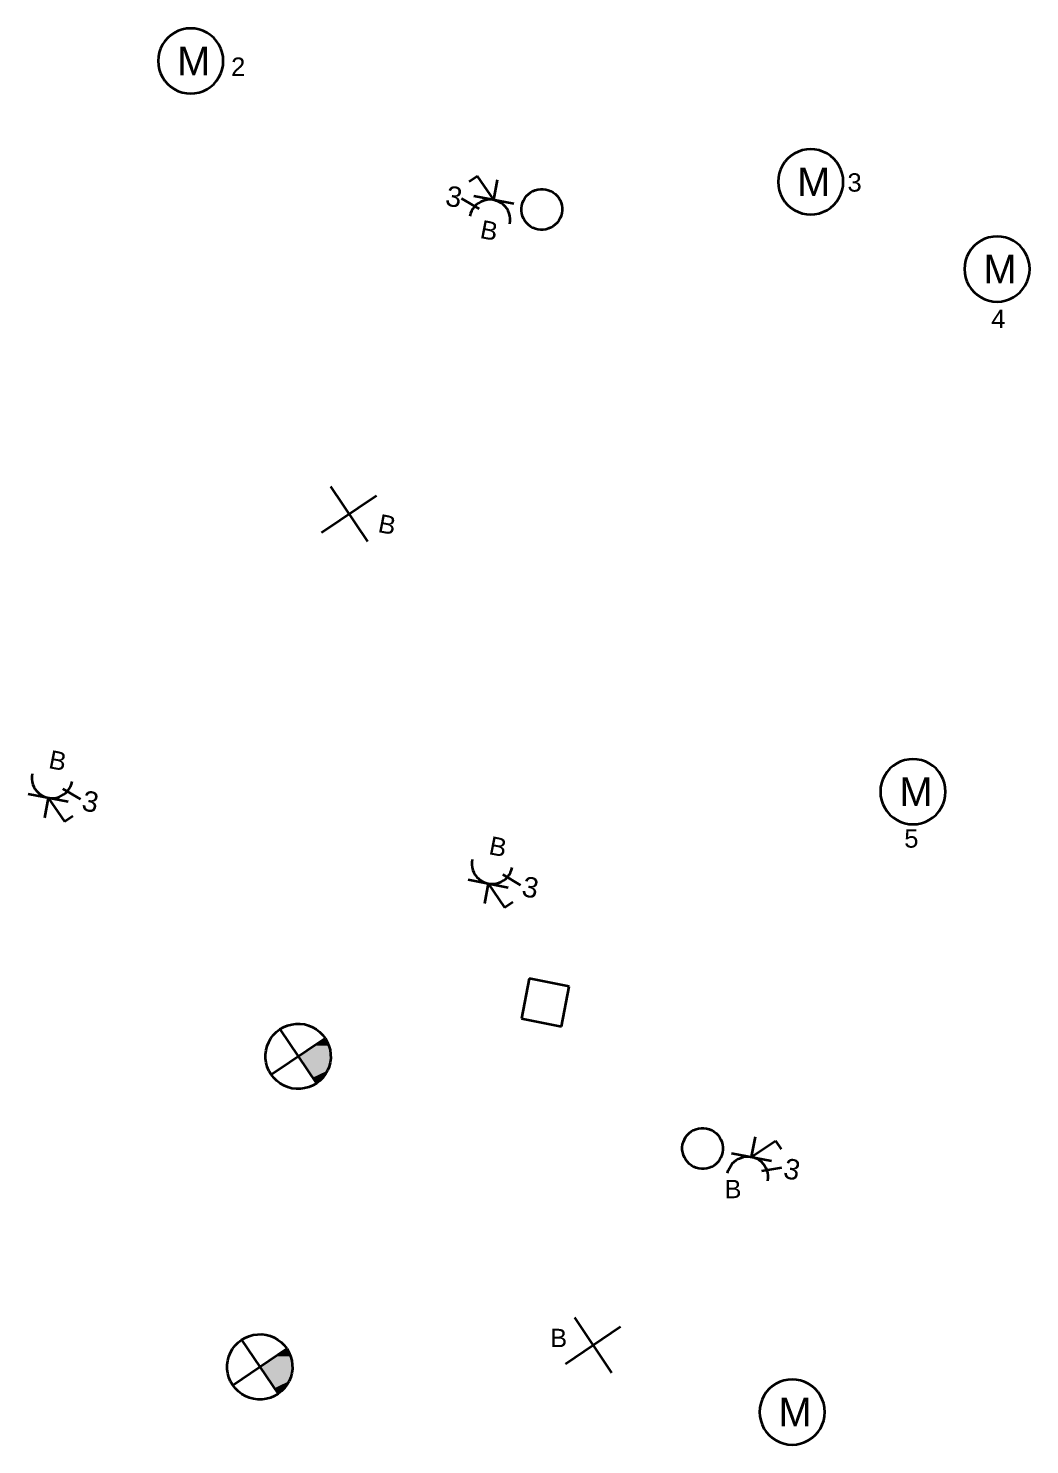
# Model space of a CAD drawing. Extents: x 800 to 1481, y 55 to 490.
# Drawn here: x 1432 to 1481.1, y 371.8 to 441.3 of the extents above; entities that cross this region are included whole.
import ezdxf

# ---------------------------------------------------------------- set-up
doc = ezdxf.new("R2010")
doc.units = 0
doc.layers.get('0').update_dxf_attribs({"lineweight": 18})
doc.layers.add('E_Licht', color=7, linetype='Continuous', lineweight=35, true_color=0x0080ff)
doc.layers.add('E_Multimedia', color=7, linetype='Continuous', lineweight=35, true_color=0x00e500)
doc.styles.get("Standard").update_dxf_attribs({"font": 'arial.ttf'})

# ---------------------------------------------------------------- blocks, each defined once
blk = doc.blocks.new('Notleuchte-A0Q9B2ETAY', base_point=(1441.742, 374.053))
at = {"color": 0, "lineweight": -2}
for p, q in [((1442.818, 377.162), (1443.02, 377.217)), ((1443.02, 377.217), (1443.227, 377.245)), ((1443.227, 377.245), (1443.437, 377.246)), ((1443.437, 377.246), (1443.644, 377.22)), ((1443.644, 377.22), (1443.847, 377.166)), ((1441.901, 376.352), (1442.005, 376.533)), ((1442.005, 376.533), (1442.131, 376.7)), ((1442.012, 374.756), (1444.665, 376.543)), ((1442.131, 376.7), (1442.279, 376.848)), ((1442.279, 376.848), (1442.444, 376.976)), ((1442.444, 376.976), (1442.625, 377.081)), ((1442.444, 376.976), (1444.232, 374.323)), ((1442.625, 377.081), (1442.818, 377.162)), ((1443.847, 377.166), (1444.04, 377.087)), ((1444.04, 377.087), (1444.222, 376.983)), ((1444.222, 376.983), (1444.388, 376.856)), ((1444.388, 376.856), (1444.537, 376.709)), ((1444.537, 376.709), (1444.665, 376.543)), ((1444.665, 376.543), (1444.77, 376.363)), ((1441.742, 375.748), (1441.768, 375.956)), ((1441.768, 375.956), (1441.821, 376.158)), ((1441.821, 376.158), (1441.901, 376.352)), ((1444.77, 376.363), (1444.851, 376.17)), ((1444.851, 376.17), (1444.906, 375.968)), ((1444.906, 375.968), (1444.934, 375.76)), ((1441.742, 375.539), (1441.742, 375.748)), ((1441.771, 375.332), (1441.742, 375.539)), ((1441.825, 375.13), (1441.771, 375.332)), ((1444.855, 375.141), (1444.775, 374.948)), ((1444.908, 375.344), (1444.855, 375.141)), ((1444.935, 375.551), (1444.908, 375.344)), ((1444.934, 375.76), (1444.935, 375.551)), ((1441.906, 374.937), (1441.825, 375.13)), ((1442.012, 374.756), (1441.906, 374.937)), ((1442.14, 374.59), (1442.012, 374.756)), ((1442.288, 374.443), (1442.14, 374.59)), ((1442.455, 374.316), (1442.288, 374.443)), ((1444.397, 374.451), (1444.232, 374.323)), ((1444.545, 374.6), (1444.397, 374.451)), ((1444.672, 374.766), (1444.545, 374.6)), ((1444.775, 374.948), (1444.672, 374.766)), ((1442.636, 374.212), (1442.455, 374.316)), ((1442.83, 374.133), (1442.636, 374.212)), ((1443.032, 374.08), (1442.83, 374.133)), ((1443.24, 374.053), (1443.032, 374.08)), ((1443.449, 374.054), (1443.24, 374.053)), ((1443.656, 374.082), (1443.449, 374.054)), ((1443.858, 374.137), (1443.656, 374.082)), ((1444.051, 374.218), (1443.858, 374.137)), ((1444.232, 374.323), (1444.051, 374.218))]:
    blk.add_line(p, q, dxfattribs=at)
for points in [[(1444.851, 376.17), (1444.11, 376.17), (1444.665, 376.543)], [(1444.934, 375.76), (1443.503, 375.76), (1444.851, 376.17)], [(1443.503, 375.76), (1444.851, 376.17), (1444.11, 376.17)], [(1444.927, 375.65), (1443.338, 375.65), (1444.934, 375.76)], [(1443.338, 375.65), (1444.934, 375.76), (1443.503, 375.76)], [(1443.544, 375.344), (1444.927, 375.65), (1443.338, 375.65)], [(1444.908, 375.344), (1443.544, 375.344), (1444.927, 375.65)], [(1443.811, 374.948), (1444.908, 375.344), (1443.544, 375.344)], [(1444.775, 374.948), (1443.811, 374.948), (1444.908, 375.344)], [(1444.046, 374.6), (1444.775, 374.948), (1443.811, 374.948)], [(1444.545, 374.6), (1444.046, 374.6), (1444.775, 374.948)], [(1444.232, 374.323), (1444.545, 374.6), (1444.046, 374.6)]]:
    blk.add_solid(points, dxfattribs=at)
blk = doc.blocks.new('Notleuchte-A0Q9B2EVAY', base_point=(1443.623, 389.284))
at = {"color": 0, "lineweight": -2}
for p, q in [((1443.887, 391.764), (1444.013, 391.931)), ((1444.013, 391.931), (1444.161, 392.079)), ((1444.161, 392.079), (1444.326, 392.207)), ((1444.326, 392.207), (1444.507, 392.313)), ((1444.326, 392.207), (1446.114, 389.554)), ((1444.507, 392.313), (1444.7, 392.393)), ((1444.7, 392.393), (1444.902, 392.448)), ((1444.902, 392.448), (1445.109, 392.476)), ((1445.109, 392.476), (1445.318, 392.477)), ((1445.318, 392.477), (1445.526, 392.451)), ((1445.526, 392.451), (1445.728, 392.397)), ((1445.728, 392.397), (1445.922, 392.318)), ((1445.922, 392.318), (1446.104, 392.214)), ((1446.104, 392.214), (1446.27, 392.087)), ((1446.27, 392.087), (1446.419, 391.94)), ((1446.419, 391.94), (1446.547, 391.774)), ((1443.623, 390.979), (1443.65, 391.187)), ((1443.65, 391.187), (1443.703, 391.389)), ((1443.703, 391.389), (1443.783, 391.583)), ((1443.783, 391.583), (1443.887, 391.764)), ((1443.893, 389.987), (1446.547, 391.774)), ((1446.547, 391.774), (1446.652, 391.594)), ((1446.652, 391.594), (1446.733, 391.401)), ((1446.733, 391.401), (1446.788, 391.199)), ((1446.788, 391.199), (1446.816, 390.991)), ((1443.624, 390.77), (1443.623, 390.979)), ((1443.652, 390.563), (1443.624, 390.77)), ((1443.707, 390.361), (1443.652, 390.563)), ((1446.79, 390.575), (1446.737, 390.372)), ((1446.817, 390.782), (1446.79, 390.575)), ((1446.816, 390.991), (1446.817, 390.782)), ((1443.788, 390.168), (1443.707, 390.361)), ((1443.893, 389.987), (1443.788, 390.168)), ((1444.021, 389.821), (1443.893, 389.987)), ((1444.17, 389.674), (1444.021, 389.821)), ((1446.427, 389.831), (1446.279, 389.682)), ((1446.553, 389.997), (1446.427, 389.831)), ((1446.657, 390.179), (1446.553, 389.997)), ((1446.737, 390.372), (1446.657, 390.179)), ((1444.336, 389.547), (1444.17, 389.674)), ((1444.518, 389.443), (1444.336, 389.547)), ((1444.712, 389.364), (1444.518, 389.443)), ((1444.914, 389.311), (1444.712, 389.364)), ((1445.121, 389.284), (1444.914, 389.311)), ((1445.331, 389.285), (1445.121, 389.284)), ((1445.538, 389.313), (1445.331, 389.285)), ((1445.74, 389.368), (1445.538, 389.313)), ((1445.933, 389.449), (1445.74, 389.368)), ((1446.114, 389.554), (1445.933, 389.449)), ((1446.279, 389.682), (1446.114, 389.554))]:
    blk.add_line(p, q, dxfattribs=at)
for points in [[(1446.816, 390.991), (1445.384, 390.991), (1446.733, 391.401)], [(1445.384, 390.991), (1446.733, 391.401), (1445.992, 391.401)], [(1446.733, 391.401), (1445.992, 391.401), (1446.547, 391.774)], [(1446.809, 390.881), (1445.22, 390.881), (1446.816, 390.991)], [(1445.22, 390.881), (1446.816, 390.991), (1445.384, 390.991)], [(1445.426, 390.575), (1446.809, 390.881), (1445.22, 390.881)], [(1446.79, 390.575), (1445.426, 390.575), (1446.809, 390.881)], [(1445.693, 390.179), (1446.79, 390.575), (1445.426, 390.575)], [(1446.657, 390.179), (1445.693, 390.179), (1446.79, 390.575)], [(1445.927, 389.831), (1446.657, 390.179), (1445.693, 390.179)], [(1446.427, 389.831), (1445.927, 389.831), (1446.657, 390.179)], [(1446.114, 389.554), (1446.427, 389.831), (1445.927, 389.831)]]:
    blk.add_solid(points, dxfattribs=at)
blk = doc.blocks.new('Steckdose T13_ UP_ 3-fach_ geschaltet-A0Q9B2WDAY', base_point=(1466.3, 384.773))
at = {"color": 0, "linetype": 'ByBlock', "lineweight": -2, "ltscale": 0.35}
for p, q in [((1467.472, 385.946), (1467.664, 386.928)), ((1467.472, 385.946), (1468.645, 386.736)), ((1468.645, 386.736), (1468.926, 386.32)), ((1466.448, 385.517), (1466.527, 385.621)), ((1466.491, 386.137), (1468.454, 385.755)), ((1466.527, 385.621), (1466.619, 385.714)), ((1466.619, 385.714), (1466.722, 385.794)), ((1466.722, 385.794), (1466.835, 385.86)), ((1466.835, 385.86), (1466.956, 385.91)), ((1466.956, 385.91), (1467.082, 385.944)), ((1467.082, 385.944), (1467.212, 385.962)), ((1467.212, 385.962), (1467.343, 385.963)), ((1467.343, 385.963), (1467.472, 385.946)), ((1467.472, 385.946), (1467.599, 385.913)), ((1467.599, 385.913), (1467.72, 385.863)), ((1467.72, 385.863), (1467.833, 385.798)), ((1467.833, 385.798), (1467.938, 385.719)), ((1467.938, 385.719), (1468.03, 385.627)), ((1468.03, 385.627), (1468.11, 385.523)), ((1466.3, 385.156), (1466.333, 385.282)), ((1466.333, 385.282), (1466.383, 385.403)), ((1466.383, 385.403), (1466.448, 385.517)), ((1467.97, 385.269), (1468.961, 385.421)), ((1468.11, 385.523), (1468.176, 385.41)), ((1468.176, 385.41), (1468.227, 385.29)), ((1468.227, 385.29), (1468.261, 385.163)), ((1468.261, 385.163), (1468.279, 385.034)), ((1468.279, 384.903), (1468.263, 384.773)), ((1468.279, 385.034), (1468.279, 384.903))]:
    blk.add_line(p, q, dxfattribs=at)
at = {"color": 0, "linetype": 'ByBlock', "lineweight": -2, "ltscale": 0.35, "insert": (1469.175, 385.907), "char_height": 1, "attachment_point": 1, "rotation": 348.97438}
blk.add_mtext('{\\fArial;3}', dxfattribs=at)
blk = doc.blocks.new('Bauteilbeschriftung-A0Q9B2WFAY', base_point=(1466.141, 383.922))
at = {"color": 0, "linetype": 'ByBlock', "lineweight": -2, "ltscale": 0.35, "insert": (1466.141, 384.822), "char_height": 0.9, "attachment_point": 1}
blk.add_mtext('{\\fArial;B}', dxfattribs=at)
blk = doc.blocks.new('Deckenauslass-A0Q9B2WTAY', base_point=(1458.336, 375.36))
at = {"color": 0, "lineweight": -2}
for p, q in [((1458.778, 378.067), (1460.602, 375.36)), ((1458.336, 375.802), (1461.043, 377.625))]:
    blk.add_line(p, q, dxfattribs=at)
blk = doc.blocks.new('Bauteilbeschriftung-A0Q9B2WVAY', base_point=(1457.584, 376.617))
at = {"color": 0, "linetype": 'ByBlock', "lineweight": -2, "ltscale": 0.35, "insert": (1457.584, 377.517), "char_height": 0.9, "attachment_point": 1}
blk.add_mtext('{\\fArial;B}', dxfattribs=at)
blk = doc.blocks.new('Motor allgemein-A0Q9B2X7AY', base_point=(1467.866, 371.834))
at = {"color": 0, "linetype": 'ByBlock', "lineweight": -2, "ltscale": 0.35}
for p, q in [((1468.335, 374.565), (1468.197, 374.408)), ((1468.492, 374.703), (1468.335, 374.565)), ((1468.666, 374.819), (1468.492, 374.703)), ((1468.854, 374.912), (1468.666, 374.819)), ((1469.052, 374.979), (1468.854, 374.912)), ((1469.257, 375.02), (1469.052, 374.979)), ((1469.466, 375.034), (1469.257, 375.02)), ((1469.675, 375.02), (1469.466, 375.034)), ((1469.88, 374.979), (1469.675, 375.02)), ((1470.078, 374.912), (1469.88, 374.979)), ((1470.266, 374.819), (1470.078, 374.912)), ((1470.44, 374.703), (1470.266, 374.819)), ((1470.597, 374.565), (1470.44, 374.703)), ((1470.735, 374.408), (1470.597, 374.565)), ((1467.921, 373.848), (1467.88, 373.643)), ((1467.988, 374.046), (1467.921, 373.848)), ((1468.08, 374.234), (1467.988, 374.046)), ((1468.197, 374.408), (1468.08, 374.234)), ((1470.852, 374.234), (1470.735, 374.408)), ((1470.944, 374.046), (1470.852, 374.234)), ((1471.012, 373.848), (1470.944, 374.046)), ((1471.052, 373.643), (1471.012, 373.848)), ((1467.88, 373.643), (1467.866, 373.434)), ((1467.866, 373.434), (1467.88, 373.225)), ((1467.88, 373.225), (1467.921, 373.02)), ((1471.012, 373.02), (1471.052, 373.225)), ((1471.066, 373.434), (1471.052, 373.643)), ((1471.052, 373.225), (1471.066, 373.434)), ((1467.921, 373.02), (1467.988, 372.821)), ((1467.988, 372.821), (1468.08, 372.634)), ((1468.08, 372.634), (1468.197, 372.46)), ((1468.197, 372.46), (1468.335, 372.302)), ((1470.597, 372.302), (1470.735, 372.46)), ((1470.735, 372.46), (1470.852, 372.634)), ((1470.852, 372.634), (1470.944, 372.821)), ((1470.944, 372.821), (1471.012, 373.02)), ((1468.335, 372.302), (1468.492, 372.164)), ((1468.492, 372.164), (1468.666, 372.048)), ((1468.666, 372.048), (1468.854, 371.956)), ((1468.854, 371.956), (1469.052, 371.888)), ((1469.052, 371.888), (1469.257, 371.847)), ((1469.257, 371.847), (1469.466, 371.834)), ((1469.466, 371.834), (1469.675, 371.847)), ((1469.675, 371.847), (1469.88, 371.888)), ((1469.88, 371.888), (1470.078, 371.956)), ((1470.078, 371.956), (1470.266, 372.048)), ((1470.266, 372.048), (1470.44, 372.164)), ((1470.44, 372.164), (1470.597, 372.302))]:
    blk.add_line(p, q, dxfattribs=at)
at = {"color": 0, "linetype": 'ByBlock', "lineweight": -2, "ltscale": 0.35, "insert": (1468.796, 374.134), "char_height": 1.4, "attachment_point": 1}
blk.add_mtext('{\\fArial;M}', dxfattribs=at)
blk = doc.blocks.new('Deckenauslass-A0Q9B2YZAY', base_point=(1446.361, 416.125))
at = {"color": 0, "lineweight": -2}
for p, q in [((1446.361, 416.566), (1449.068, 418.39)), ((1446.803, 418.831), (1448.627, 416.125))]:
    blk.add_line(p, q, dxfattribs=at)
blk = doc.blocks.new('Bauteilbeschriftung-A0Q9B2Z1AY', base_point=(1449.094, 416.475))
at = {"color": 0, "linetype": 'ByBlock', "lineweight": -2, "ltscale": 0.35, "insert": (1449.266, 417.488), "char_height": 0.9, "attachment_point": 1, "rotation": 348.97}
blk.add_mtext('{\\fArial;B}', dxfattribs=at)
blk = doc.blocks.new('Motor allgemein-A0Q9B2Z7AY', base_point=(1438.349, 438.102))
at = {"color": 0, "linetype": 'ByBlock', "lineweight": -2, "ltscale": 0.35}
for p, q in [((1439.336, 441.181), (1439.148, 441.088)), ((1439.534, 441.248), (1439.336, 441.181)), ((1439.74, 441.289), (1439.534, 441.248)), ((1439.948, 441.302), (1439.74, 441.289)), ((1440.157, 441.289), (1439.948, 441.302)), ((1440.363, 441.248), (1440.157, 441.289)), ((1440.561, 441.181), (1440.363, 441.248)), ((1440.748, 441.088), (1440.561, 441.181)), ((1438.563, 440.502), (1438.47, 440.315)), ((1438.679, 440.676), (1438.563, 440.502)), ((1438.817, 440.834), (1438.679, 440.676)), ((1438.974, 440.972), (1438.817, 440.834)), ((1439.148, 441.088), (1438.974, 440.972)), ((1440.923, 440.972), (1440.748, 441.088)), ((1441.08, 440.834), (1440.923, 440.972)), ((1441.218, 440.676), (1441.08, 440.834)), ((1441.334, 440.502), (1441.218, 440.676)), ((1441.427, 440.315), (1441.334, 440.502)), ((1438.362, 439.911), (1438.348, 439.702)), ((1438.403, 440.116), (1438.362, 439.911)), ((1438.47, 440.315), (1438.403, 440.116)), ((1441.494, 440.116), (1441.427, 440.315)), ((1441.535, 439.911), (1441.494, 440.116)), ((1441.548, 439.702), (1441.535, 439.911)), ((1438.348, 439.702), (1438.362, 439.494)), ((1438.362, 439.494), (1438.403, 439.288)), ((1438.403, 439.288), (1438.47, 439.09)), ((1438.47, 439.09), (1438.563, 438.902)), ((1441.334, 438.902), (1441.427, 439.09)), ((1441.427, 439.09), (1441.494, 439.288)), ((1441.494, 439.288), (1441.535, 439.494)), ((1441.535, 439.494), (1441.548, 439.702)), ((1438.563, 438.902), (1438.679, 438.728)), ((1438.679, 438.728), (1438.817, 438.571)), ((1438.817, 438.571), (1438.974, 438.433)), ((1438.974, 438.433), (1439.148, 438.317)), ((1440.748, 438.317), (1440.923, 438.433)), ((1440.923, 438.433), (1441.08, 438.571)), ((1441.08, 438.571), (1441.218, 438.728)), ((1441.218, 438.728), (1441.334, 438.902)), ((1439.148, 438.317), (1439.336, 438.224)), ((1439.336, 438.224), (1439.534, 438.157)), ((1439.534, 438.157), (1439.74, 438.116)), ((1439.74, 438.116), (1439.948, 438.102)), ((1439.948, 438.102), (1440.157, 438.116)), ((1440.157, 438.116), (1440.363, 438.157)), ((1440.363, 438.157), (1440.561, 438.224)), ((1440.561, 438.224), (1440.748, 438.317))]:
    blk.add_line(p, q, dxfattribs=at)
at = {"color": 0, "linetype": 'ByBlock', "lineweight": -2, "ltscale": 0.35, "insert": (1439.279, 440.402), "char_height": 1.4, "attachment_point": 1}
blk.add_mtext('{\\fArial;M}', dxfattribs=at)
blk = doc.blocks.new('Bauteilbeschriftung-A0Q9B2Z9AY', base_point=(1441.928, 438.972))
at = {"color": 0, "linetype": 'ByBlock', "lineweight": -2, "ltscale": 0.35, "insert": (1441.928, 439.872), "char_height": 0.9, "attachment_point": 1}
blk.add_mtext('{\\fArial;2}', dxfattribs=at)
blk = doc.blocks.new('Motor allgemein-A0Q9B2ZBAY', base_point=(1468.776, 432.174))
at = {"color": 0, "linetype": 'ByBlock', "lineweight": -2, "ltscale": 0.35}
for p, q in [((1469.245, 434.905), (1469.107, 434.748)), ((1469.402, 435.043), (1469.245, 434.905)), ((1469.576, 435.159), (1469.402, 435.043)), ((1469.764, 435.252), (1469.576, 435.159)), ((1469.962, 435.319), (1469.764, 435.252)), ((1470.167, 435.36), (1469.962, 435.319)), ((1470.376, 435.374), (1470.167, 435.36)), ((1470.585, 435.36), (1470.376, 435.374)), ((1470.79, 435.319), (1470.585, 435.36)), ((1470.989, 435.252), (1470.79, 435.319)), ((1471.176, 435.159), (1470.989, 435.252)), ((1471.35, 435.043), (1471.176, 435.159)), ((1471.508, 434.905), (1471.35, 435.043)), ((1471.646, 434.748), (1471.508, 434.905)), ((1468.831, 434.188), (1468.79, 433.983)), ((1468.898, 434.386), (1468.831, 434.188)), ((1468.991, 434.574), (1468.898, 434.386)), ((1469.107, 434.748), (1468.991, 434.574)), ((1471.762, 434.574), (1471.646, 434.748)), ((1471.854, 434.386), (1471.762, 434.574)), ((1471.922, 434.188), (1471.854, 434.386)), ((1471.963, 433.983), (1471.922, 434.188)), ((1468.79, 433.983), (1468.776, 433.774)), ((1468.776, 433.774), (1468.79, 433.565)), ((1468.79, 433.565), (1468.831, 433.36)), ((1471.922, 433.36), (1471.963, 433.565)), ((1471.976, 433.774), (1471.963, 433.983)), ((1471.963, 433.565), (1471.976, 433.774)), ((1468.831, 433.36), (1468.898, 433.161)), ((1468.898, 433.161), (1468.991, 432.974)), ((1468.991, 432.974), (1469.107, 432.8)), ((1469.107, 432.8), (1469.245, 432.642)), ((1471.508, 432.642), (1471.646, 432.8)), ((1471.646, 432.8), (1471.762, 432.974)), ((1471.762, 432.974), (1471.854, 433.161)), ((1471.854, 433.161), (1471.922, 433.36)), ((1469.245, 432.642), (1469.402, 432.504)), ((1469.402, 432.504), (1469.576, 432.388)), ((1469.576, 432.388), (1469.764, 432.295)), ((1469.764, 432.295), (1469.962, 432.228)), ((1469.962, 432.228), (1470.167, 432.187)), ((1470.167, 432.187), (1470.376, 432.174)), ((1470.376, 432.174), (1470.585, 432.187)), ((1470.585, 432.187), (1470.79, 432.228)), ((1470.79, 432.228), (1470.989, 432.295)), ((1470.989, 432.295), (1471.176, 432.388)), ((1471.176, 432.388), (1471.35, 432.504)), ((1471.35, 432.504), (1471.508, 432.642))]:
    blk.add_line(p, q, dxfattribs=at)
at = {"color": 0, "linetype": 'ByBlock', "lineweight": -2, "ltscale": 0.35, "insert": (1469.706, 434.474), "char_height": 1.4, "attachment_point": 1}
blk.add_mtext('{\\fArial;M}', dxfattribs=at)
blk = doc.blocks.new('Bauteilbeschriftung-A0Q9B2ZDAY', base_point=(1472.18, 433.293))
at = {"color": 0, "linetype": 'ByBlock', "lineweight": -2, "ltscale": 0.35, "insert": (1472.18, 434.193), "char_height": 0.9, "attachment_point": 1}
blk.add_mtext('{\\fArial;3}', dxfattribs=at)
blk = doc.blocks.new('Motor allgemein-A0Q9B2ZFAY', base_point=(1477.923, 427.895))
at = {"color": 0, "linetype": 'ByBlock', "lineweight": -2, "ltscale": 0.35}
for p, q in [((1478.549, 430.765), (1478.392, 430.627)), ((1478.723, 430.881), (1478.549, 430.765)), ((1478.911, 430.974), (1478.723, 430.881)), ((1479.109, 431.041), (1478.911, 430.974)), ((1479.315, 431.082), (1479.109, 431.041)), ((1479.523, 431.095), (1479.315, 431.082)), ((1479.732, 431.082), (1479.523, 431.095)), ((1479.938, 431.041), (1479.732, 431.082)), ((1480.136, 430.974), (1479.938, 431.041)), ((1480.323, 430.881), (1480.136, 430.974)), ((1480.497, 430.765), (1480.323, 430.881)), ((1480.655, 430.627), (1480.497, 430.765)), ((1478.045, 430.108), (1477.978, 429.91)), ((1478.138, 430.295), (1478.045, 430.108)), ((1478.254, 430.469), (1478.138, 430.295)), ((1478.392, 430.627), (1478.254, 430.469)), ((1480.793, 430.469), (1480.655, 430.627)), ((1480.909, 430.295), (1480.793, 430.469)), ((1481.002, 430.108), (1480.909, 430.295)), ((1481.069, 429.91), (1481.002, 430.108)), ((1477.937, 429.704), (1477.923, 429.495)), ((1477.923, 429.495), (1477.937, 429.287)), ((1477.978, 429.91), (1477.937, 429.704)), ((1481.11, 429.704), (1481.069, 429.91)), ((1481.123, 429.495), (1481.11, 429.704)), ((1481.11, 429.287), (1481.123, 429.495)), ((1477.937, 429.287), (1477.978, 429.081)), ((1477.978, 429.081), (1478.045, 428.883)), ((1478.045, 428.883), (1478.138, 428.695)), ((1478.138, 428.695), (1478.254, 428.521)), ((1480.793, 428.521), (1480.909, 428.695)), ((1480.909, 428.695), (1481.002, 428.883)), ((1481.002, 428.883), (1481.069, 429.081)), ((1481.069, 429.081), (1481.11, 429.287)), ((1478.254, 428.521), (1478.392, 428.364)), ((1478.392, 428.364), (1478.549, 428.226)), ((1478.549, 428.226), (1478.723, 428.11)), ((1478.723, 428.11), (1478.911, 428.017)), ((1478.911, 428.017), (1479.109, 427.95)), ((1479.109, 427.95), (1479.315, 427.909)), ((1479.732, 427.909), (1479.938, 427.95)), ((1479.938, 427.95), (1480.136, 428.017)), ((1480.136, 428.017), (1480.323, 428.11)), ((1480.323, 428.11), (1480.497, 428.226)), ((1480.497, 428.226), (1480.655, 428.364)), ((1480.655, 428.364), (1480.793, 428.521)), ((1479.315, 427.909), (1479.523, 427.895)), ((1479.523, 427.895), (1479.732, 427.909))]:
    blk.add_line(p, q, dxfattribs=at)
at = {"color": 0, "linetype": 'ByBlock', "lineweight": -2, "ltscale": 0.35, "insert": (1478.853, 430.195), "char_height": 1.4, "attachment_point": 1}
blk.add_mtext('{\\fArial;M}', dxfattribs=at)
blk = doc.blocks.new('Bauteilbeschriftung-A0Q9B2ZHAY', base_point=(1479.234, 426.599))
at = {"color": 0, "linetype": 'ByBlock', "lineweight": -2, "ltscale": 0.35, "insert": (1479.234, 427.499), "char_height": 0.9, "attachment_point": 1}
blk.add_mtext('{\\fArial;4}', dxfattribs=at)
blk = doc.blocks.new('Motor allgemein-A0Q9B2ZJAY', base_point=(1473.795, 402.262))
at = {"color": 0, "linetype": 'ByBlock', "lineweight": -2, "ltscale": 0.35}
for p, q in [((1474.421, 405.131), (1474.263, 404.993)), ((1474.595, 405.247), (1474.421, 405.131)), ((1474.783, 405.34), (1474.595, 405.247)), ((1474.981, 405.407), (1474.783, 405.34)), ((1475.186, 405.448), (1474.981, 405.407)), ((1475.395, 405.462), (1475.186, 405.448)), ((1475.604, 405.448), (1475.395, 405.462)), ((1475.809, 405.407), (1475.604, 405.448)), ((1476.007, 405.34), (1475.809, 405.407)), ((1476.195, 405.247), (1476.007, 405.34)), ((1476.369, 405.131), (1476.195, 405.247)), ((1476.526, 404.993), (1476.369, 405.131)), ((1473.917, 404.474), (1473.849, 404.276)), ((1474.009, 404.662), (1473.917, 404.474)), ((1474.125, 404.836), (1474.009, 404.662)), ((1474.263, 404.993), (1474.125, 404.836)), ((1476.664, 404.836), (1476.526, 404.993)), ((1476.78, 404.662), (1476.664, 404.836)), ((1476.873, 404.474), (1476.78, 404.662)), ((1476.94, 404.276), (1476.873, 404.474)), ((1473.808, 404.07), (1473.795, 403.862)), ((1473.795, 403.862), (1473.808, 403.653)), ((1473.849, 404.276), (1473.808, 404.07)), ((1473.808, 403.653), (1473.849, 403.447)), ((1476.981, 404.07), (1476.94, 404.276)), ((1476.94, 403.447), (1476.981, 403.653)), ((1476.995, 403.862), (1476.981, 404.07)), ((1476.981, 403.653), (1476.995, 403.862)), ((1473.849, 403.447), (1473.917, 403.249)), ((1473.917, 403.249), (1474.009, 403.062)), ((1474.009, 403.062), (1474.125, 402.888)), ((1476.664, 402.888), (1476.78, 403.062)), ((1476.78, 403.062), (1476.873, 403.249)), ((1476.873, 403.249), (1476.94, 403.447)), ((1474.125, 402.888), (1474.263, 402.73)), ((1474.263, 402.73), (1474.421, 402.592)), ((1474.421, 402.592), (1474.595, 402.476)), ((1474.595, 402.476), (1474.783, 402.383)), ((1474.783, 402.383), (1474.981, 402.316)), ((1474.981, 402.316), (1475.186, 402.275)), ((1475.186, 402.275), (1475.395, 402.262)), ((1475.395, 402.262), (1475.604, 402.275)), ((1475.604, 402.275), (1475.809, 402.316)), ((1475.809, 402.316), (1476.007, 402.383)), ((1476.007, 402.383), (1476.195, 402.476)), ((1476.195, 402.476), (1476.369, 402.592)), ((1476.369, 402.592), (1476.526, 402.73)), ((1476.526, 402.73), (1476.664, 402.888))]:
    blk.add_line(p, q, dxfattribs=at)
at = {"color": 0, "linetype": 'ByBlock', "lineweight": -2, "ltscale": 0.35, "insert": (1474.725, 404.562), "char_height": 1.4, "attachment_point": 1}
blk.add_mtext('{\\fArial;M}', dxfattribs=at)
blk = doc.blocks.new('Bauteilbeschriftung-A0Q9B2ZLAY', base_point=(1474.967, 401.116))
at = {"color": 0, "linetype": 'ByBlock', "lineweight": -2, "ltscale": 0.35, "insert": (1474.967, 402.016), "char_height": 0.9, "attachment_point": 1}
blk.add_mtext('{\\fArial;5}', dxfattribs=at)
blk = doc.blocks.new('Steckdose T13_ UP_ 3-fach_ geschaltet-A0Q9B2ZNAY', base_point=(1453.571, 398.184))
at = {"color": 0, "linetype": 'ByBlock', "lineweight": -2, "ltscale": 0.35}
for p, q in [((1453.762, 400.53), (1453.745, 400.4)), ((1453.745, 400.4), (1453.746, 400.269)), ((1453.746, 400.269), (1453.763, 400.14)), ((1453.763, 400.14), (1453.798, 400.013)), ((1455.691, 400.021), (1455.725, 400.147)), ((1453.571, 399.548), (1455.534, 399.166)), ((1453.798, 400.013), (1453.848, 399.893)), ((1453.848, 399.893), (1453.914, 399.78)), ((1453.914, 399.78), (1453.994, 399.676)), ((1453.994, 399.676), (1454.087, 399.584)), ((1454.087, 399.584), (1454.191, 399.505)), ((1454.191, 399.505), (1454.305, 399.44)), ((1455.189, 399.443), (1455.302, 399.509)), ((1455.267, 399.797), (1456.129, 399.284)), ((1455.302, 399.509), (1455.406, 399.589)), ((1455.406, 399.589), (1455.498, 399.682)), ((1455.498, 399.682), (1455.577, 399.786)), ((1455.577, 399.786), (1455.642, 399.9)), ((1455.642, 399.9), (1455.691, 400.021)), ((1454.305, 399.44), (1454.426, 399.39)), ((1454.552, 399.357), (1454.361, 398.375)), ((1454.426, 399.39), (1454.552, 399.357)), ((1454.552, 399.357), (1454.682, 399.34)), ((1454.552, 399.357), (1455.342, 398.184)), ((1454.682, 399.34), (1454.813, 399.341)), ((1454.813, 399.341), (1454.942, 399.358)), ((1454.942, 399.358), (1455.068, 399.393)), ((1455.068, 399.393), (1455.189, 399.443)), ((1455.342, 398.184), (1455.758, 398.464))]:
    blk.add_line(p, q, dxfattribs=at)
at = {"color": 0, "linetype": 'ByBlock', "lineweight": -2, "ltscale": 0.35, "insert": (1456.336, 399.736), "char_height": 1, "attachment_point": 1, "rotation": 348.97438}
blk.add_mtext('{\\fArial;3}', dxfattribs=at)
blk = doc.blocks.new('Bauteilbeschriftung-A0Q9B2ZPAY', base_point=(1454.533, 400.674))
at = {"color": 0, "linetype": 'ByBlock', "lineweight": -2, "ltscale": 0.35, "insert": (1454.705, 401.688), "char_height": 0.9, "attachment_point": 1, "rotation": 348.97}
blk.add_mtext('{\\fArial;B}', dxfattribs=at)
blk = doc.blocks.new('Steckdose T13_ UP_ 3-fach_ geschaltet-A0Q9B2ZRAY', base_point=(1431.977, 402.392))
at = {"color": 0, "linetype": 'ByBlock', "lineweight": -2, "ltscale": 0.35}
for p, q in [((1432.168, 404.737), (1432.151, 404.607)), ((1432.151, 404.607), (1432.152, 404.477)), ((1432.152, 404.477), (1432.169, 404.347)), ((1432.169, 404.347), (1432.204, 404.221)), ((1434.098, 404.228), (1434.131, 404.355)), ((1431.977, 403.756), (1433.94, 403.373)), ((1432.204, 404.221), (1432.254, 404.1)), ((1432.254, 404.1), (1432.32, 403.987)), ((1432.32, 403.987), (1432.4, 403.884)), ((1432.4, 403.884), (1432.493, 403.791)), ((1432.493, 403.791), (1432.597, 403.712)), ((1432.597, 403.712), (1432.711, 403.647)), ((1432.711, 403.647), (1432.832, 403.598)), ((1433.475, 403.6), (1433.595, 403.651)), ((1433.595, 403.651), (1433.708, 403.717)), ((1433.673, 404.005), (1434.535, 403.492)), ((1433.708, 403.717), (1433.812, 403.797)), ((1433.812, 403.797), (1433.904, 403.89)), ((1433.904, 403.89), (1433.983, 403.994)), ((1433.983, 403.994), (1434.048, 404.107)), ((1434.048, 404.107), (1434.098, 404.228)), ((1432.958, 403.564), (1432.767, 402.583)), ((1432.832, 403.598), (1432.958, 403.564)), ((1432.958, 403.564), (1433.088, 403.548)), ((1432.958, 403.564), (1433.748, 402.392)), ((1433.088, 403.548), (1433.219, 403.548)), ((1433.219, 403.548), (1433.348, 403.566)), ((1433.348, 403.566), (1433.475, 403.6)), ((1433.748, 402.392), (1434.164, 402.672))]:
    blk.add_line(p, q, dxfattribs=at)
at = {"color": 0, "linetype": 'ByBlock', "lineweight": -2, "ltscale": 0.35, "insert": (1434.742, 403.943), "char_height": 1, "attachment_point": 1, "rotation": 348.97438}
blk.add_mtext('{\\fArial;3}', dxfattribs=at)
blk = doc.blocks.new('Bauteilbeschriftung-A0Q9B2ZTAY', base_point=(1432.925, 404.897))
at = {"color": 0, "linetype": 'ByBlock', "lineweight": -2, "ltscale": 0.35, "insert": (1433.098, 405.91), "char_height": 0.9, "attachment_point": 1, "rotation": 348.97}
blk.add_mtext('{\\fArial;B}', dxfattribs=at)
blk = doc.blocks.new('Steckdose T13_ UP_ 3-fach_ geschaltet-A0Q9B2ZVAY', base_point=(1452.392, 431.71))
at = {"color": 0, "linetype": 'ByBlock', "lineweight": -2, "ltscale": 0.35}
for p, q in [((1454.028, 434.056), (1453.612, 433.775)), ((1454.819, 432.883), (1454.028, 434.056)), ((1454.819, 432.883), (1455.01, 433.864)), ((1454.104, 432.442), (1453.242, 432.955)), ((1455.8, 432.691), (1453.837, 433.074)), ((1454.182, 432.796), (1454.069, 432.73)), ((1454.302, 432.847), (1454.182, 432.796)), ((1454.429, 432.881), (1454.302, 432.847)), ((1454.558, 432.899), (1454.429, 432.881)), ((1454.689, 432.899), (1454.558, 432.899)), ((1454.819, 432.883), (1454.689, 432.899)), ((1454.945, 432.849), (1454.819, 432.883)), ((1455.066, 432.8), (1454.945, 432.849)), ((1455.18, 432.735), (1455.066, 432.8)), ((1453.679, 432.219), (1453.646, 432.092)), ((1453.729, 432.34), (1453.679, 432.219)), ((1453.794, 432.453), (1453.729, 432.34)), ((1453.873, 432.558), (1453.794, 432.453)), ((1453.965, 432.65), (1453.873, 432.558)), ((1454.069, 432.73), (1453.965, 432.65)), ((1455.284, 432.656), (1455.18, 432.735)), ((1455.377, 432.563), (1455.284, 432.656)), ((1455.457, 432.46), (1455.377, 432.563)), ((1455.523, 432.347), (1455.457, 432.46)), ((1455.573, 432.226), (1455.523, 432.347)), ((1455.607, 432.1), (1455.573, 432.226)), ((1455.625, 431.97), (1455.607, 432.1)), ((1455.609, 431.71), (1455.626, 431.84)), ((1455.626, 431.84), (1455.625, 431.97))]:
    blk.add_line(p, q, dxfattribs=at)
at = {"color": 0, "linetype": 'ByBlock', "lineweight": -2, "ltscale": 0.35, "insert": (1452.583, 433.611), "char_height": 1, "attachment_point": 1, "rotation": 348.97438}
blk.add_mtext('{\\fArial;3}', dxfattribs=at)
blk = doc.blocks.new('Bauteilbeschriftung-A0Q9B2ZXAY', base_point=(1454.099, 430.897))
at = {"color": 0, "linetype": 'ByBlock', "lineweight": -2, "ltscale": 0.35, "insert": (1454.271, 431.911), "char_height": 0.9, "attachment_point": 1, "rotation": 348.97}
blk.add_mtext('{\\fArial;B}', dxfattribs=at)
blk = doc.blocks.new('Abzweigdose quadratisch (multi) UP-A0Q9B30NAY', base_point=(1456.183, 392.347))
at = {"color": 0, "lineweight": -2}
for p, q in [((1456.565, 394.693), (1456.183, 392.73)), ((1458.528, 394.31), (1456.565, 394.693)), ((1458.146, 392.347), (1458.528, 394.31)), ((1456.183, 392.73), (1458.146, 392.347))]:
    blk.add_line(p, q, dxfattribs=at)
blk = doc.blocks.new('Abzweigdose quadratisch (multi) UP-A0Q9B30PAY', base_point=(1456.183, 392.347))
at = {"color": 0, "lineweight": -2}
for p, q in [((1456.565, 394.693), (1456.183, 392.73)), ((1458.528, 394.31), (1456.565, 394.693)), ((1458.146, 392.347), (1458.528, 394.31)), ((1456.183, 392.73), (1458.146, 392.347))]:
    blk.add_line(p, q, dxfattribs=at)
blk = doc.blocks.new('Einlasskasten UP-A0Q9B3W9AY', base_point=(1456.182, 431.424))
at = {"color": 0, "lineweight": -2}
for p, q in [((1456.232, 432.74), (1456.282, 432.861)), ((1456.282, 432.861), (1456.346, 432.975)), ((1456.346, 432.975), (1456.426, 433.079)), ((1456.426, 433.079), (1456.518, 433.172)), ((1456.518, 433.172), (1456.621, 433.252)), ((1456.621, 433.252), (1456.734, 433.318)), ((1456.734, 433.318), (1456.855, 433.368)), ((1456.855, 433.368), (1456.981, 433.403)), ((1456.981, 433.403), (1457.111, 433.42)), ((1457.111, 433.42), (1457.242, 433.421)), ((1457.242, 433.421), (1457.371, 433.404)), ((1457.371, 433.404), (1457.498, 433.371)), ((1457.498, 433.371), (1457.619, 433.321)), ((1457.619, 433.321), (1457.732, 433.256)), ((1457.732, 433.256), (1457.836, 433.177)), ((1457.836, 433.177), (1457.929, 433.085)), ((1457.929, 433.085), (1458.009, 432.981)), ((1458.009, 432.981), (1458.075, 432.868)), ((1458.075, 432.868), (1458.126, 432.748)), ((1456.182, 432.484), (1456.199, 432.614)), ((1456.183, 432.353), (1456.182, 432.484)), ((1456.2, 432.224), (1456.183, 432.353)), ((1456.199, 432.614), (1456.232, 432.74)), ((1456.234, 432.097), (1456.2, 432.224)), ((1456.285, 431.977), (1456.234, 432.097)), ((1458.128, 432.105), (1458.079, 431.984)), ((1458.126, 432.748), (1458.16, 432.622)), ((1458.162, 432.231), (1458.128, 432.105)), ((1458.16, 432.622), (1458.178, 432.492)), ((1458.178, 432.361), (1458.162, 432.231)), ((1458.178, 432.492), (1458.178, 432.361)), ((1456.351, 431.864), (1456.285, 431.977)), ((1456.431, 431.76), (1456.351, 431.864)), ((1456.524, 431.668), (1456.431, 431.76)), ((1456.628, 431.589), (1456.524, 431.668)), ((1456.741, 431.524), (1456.628, 431.589)), ((1456.862, 431.474), (1456.741, 431.524)), ((1456.989, 431.441), (1456.862, 431.474)), ((1457.119, 431.425), (1456.989, 431.441)), ((1457.249, 431.425), (1457.119, 431.425)), ((1457.379, 431.443), (1457.249, 431.425)), ((1457.505, 431.477), (1457.379, 431.443)), ((1457.626, 431.527), (1457.505, 431.477)), ((1457.739, 431.593), (1457.626, 431.527)), ((1457.842, 431.673), (1457.739, 431.593)), ((1457.935, 431.766), (1457.842, 431.673)), ((1458.014, 431.87), (1457.935, 431.766)), ((1458.079, 431.984), (1458.014, 431.87))]:
    blk.add_line(p, q, dxfattribs=at)
blk = doc.blocks.new('Einlasskasten UP-A0Q9B3WXAY', base_point=(1464.075, 385.365))
at = {"color": 0, "lineweight": -2}
for p, q in [((1464.239, 386.915), (1464.318, 387.019)), ((1464.318, 387.019), (1464.411, 387.112)), ((1464.411, 387.112), (1464.514, 387.192)), ((1464.514, 387.192), (1464.627, 387.258)), ((1464.627, 387.258), (1464.748, 387.308)), ((1464.748, 387.308), (1464.874, 387.343)), ((1464.874, 387.343), (1465.004, 387.36)), ((1465.004, 387.36), (1465.134, 387.361)), ((1465.134, 387.361), (1465.264, 387.344)), ((1465.264, 387.344), (1465.391, 387.311)), ((1465.391, 387.311), (1465.512, 387.261)), ((1465.512, 387.261), (1465.625, 387.196)), ((1465.625, 387.196), (1465.729, 387.117)), ((1465.729, 387.117), (1465.822, 387.025)), ((1465.822, 387.025), (1465.902, 386.921)), ((1464.075, 386.424), (1464.091, 386.554)), ((1464.075, 386.293), (1464.075, 386.424)), ((1464.093, 386.164), (1464.075, 386.293)), ((1464.091, 386.554), (1464.125, 386.68)), ((1464.125, 386.68), (1464.174, 386.801)), ((1464.174, 386.801), (1464.239, 386.915)), ((1465.902, 386.921), (1465.968, 386.808)), ((1465.968, 386.808), (1466.019, 386.688)), ((1466.019, 386.688), (1466.053, 386.562)), ((1466.053, 386.562), (1466.07, 386.432)), ((1466.071, 386.301), (1466.054, 386.171)), ((1466.07, 386.432), (1466.071, 386.301)), ((1464.127, 386.037), (1464.093, 386.164)), ((1464.178, 385.917), (1464.127, 386.037)), ((1464.244, 385.804), (1464.178, 385.917)), ((1464.324, 385.7), (1464.244, 385.804)), ((1464.416, 385.608), (1464.324, 385.7)), ((1464.521, 385.529), (1464.416, 385.608)), ((1465.735, 385.613), (1465.632, 385.533)), ((1465.827, 385.706), (1465.735, 385.613)), ((1465.907, 385.81), (1465.827, 385.706)), ((1465.971, 385.924), (1465.907, 385.81)), ((1466.021, 386.045), (1465.971, 385.924)), ((1466.054, 386.171), (1466.021, 386.045)), ((1464.634, 385.464), (1464.521, 385.529)), ((1464.755, 385.414), (1464.634, 385.464)), ((1464.882, 385.381), (1464.755, 385.414)), ((1465.011, 385.365), (1464.882, 385.381)), ((1465.142, 385.365), (1465.011, 385.365)), ((1465.272, 385.383), (1465.142, 385.365)), ((1465.398, 385.417), (1465.272, 385.383)), ((1465.519, 385.467), (1465.398, 385.417)), ((1465.632, 385.533), (1465.519, 385.467))]:
    blk.add_line(p, q, dxfattribs=at)

msp = doc.modelspace()

# ---------------------------------------------------------------- block references
at = {"layer": 'E_Licht', "ltscale": 0.35}
for name, p in [('Motor allgemein-A0Q9B2Z7AY', (1438.349, 438.102)), ('Bauteilbeschriftung-A0Q9B2Z9AY', (1441.928, 438.972)), ('Motor allgemein-A0Q9B2ZBAY', (1468.776, 432.174)), ('Bauteilbeschriftung-A0Q9B2ZDAY', (1472.18, 433.293)), ('Steckdose T13_ UP_ 3-fach_ geschaltet-A0Q9B2ZVAY', (1452.392, 431.71)), ('Bauteilbeschriftung-A0Q9B2ZXAY', (1454.099, 430.897)), ('Motor allgemein-A0Q9B2ZFAY', (1477.923, 427.895)), ('Bauteilbeschriftung-A0Q9B2ZHAY', (1479.234, 426.599)), ('Bauteilbeschriftung-A0Q9B2Z1AY', (1449.094, 416.475)), ('Bauteilbeschriftung-A0Q9B2ZTAY', (1432.925, 404.897)), ('Motor allgemein-A0Q9B2ZJAY', (1473.795, 402.262)), ('Steckdose T13_ UP_ 3-fach_ geschaltet-A0Q9B2ZRAY', (1431.977, 402.392)), ('Bauteilbeschriftung-A0Q9B2ZPAY', (1454.533, 400.674)), ('Bauteilbeschriftung-A0Q9B2ZLAY', (1474.967, 401.116)), ('Steckdose T13_ UP_ 3-fach_ geschaltet-A0Q9B2ZNAY', (1453.571, 398.184)), ('Steckdose T13_ UP_ 3-fach_ geschaltet-A0Q9B2WDAY', (1466.3, 384.773)), ('Bauteilbeschriftung-A0Q9B2WFAY', (1466.141, 383.922)), ('Bauteilbeschriftung-A0Q9B2WVAY', (1457.584, 376.617)), ('Motor allgemein-A0Q9B2X7AY', (1467.866, 371.834))]:
    msp.add_blockref(name, p, dxfattribs=at)
at = {"layer": 'E_Licht', "linetype": 'Continuous', "ltscale": 0.35}
for name, p in [('Deckenauslass-A0Q9B2YZAY', (1446.361, 416.125)), ('Abzweigdose quadratisch (multi) UP-A0Q9B30NAY', (1456.183, 392.347)), ('Abzweigdose quadratisch (multi) UP-A0Q9B30PAY', (1456.183, 392.347)), ('Notleuchte-A0Q9B2EVAY', (1443.623, 389.284)), ('Deckenauslass-A0Q9B2WTAY', (1458.336, 375.36)), ('Notleuchte-A0Q9B2ETAY', (1441.742, 374.053))]:
    msp.add_blockref(name, p, dxfattribs=at)
at = {"layer": 'E_Multimedia', "linetype": 'Continuous', "ltscale": 0.35}
for name, p in [('Einlasskasten UP-A0Q9B3W9AY', (1456.182, 431.424)), ('Einlasskasten UP-A0Q9B3WXAY', (1464.075, 385.365))]:
    msp.add_blockref(name, p, dxfattribs=at)

doc.saveas('drawing.dxf')
